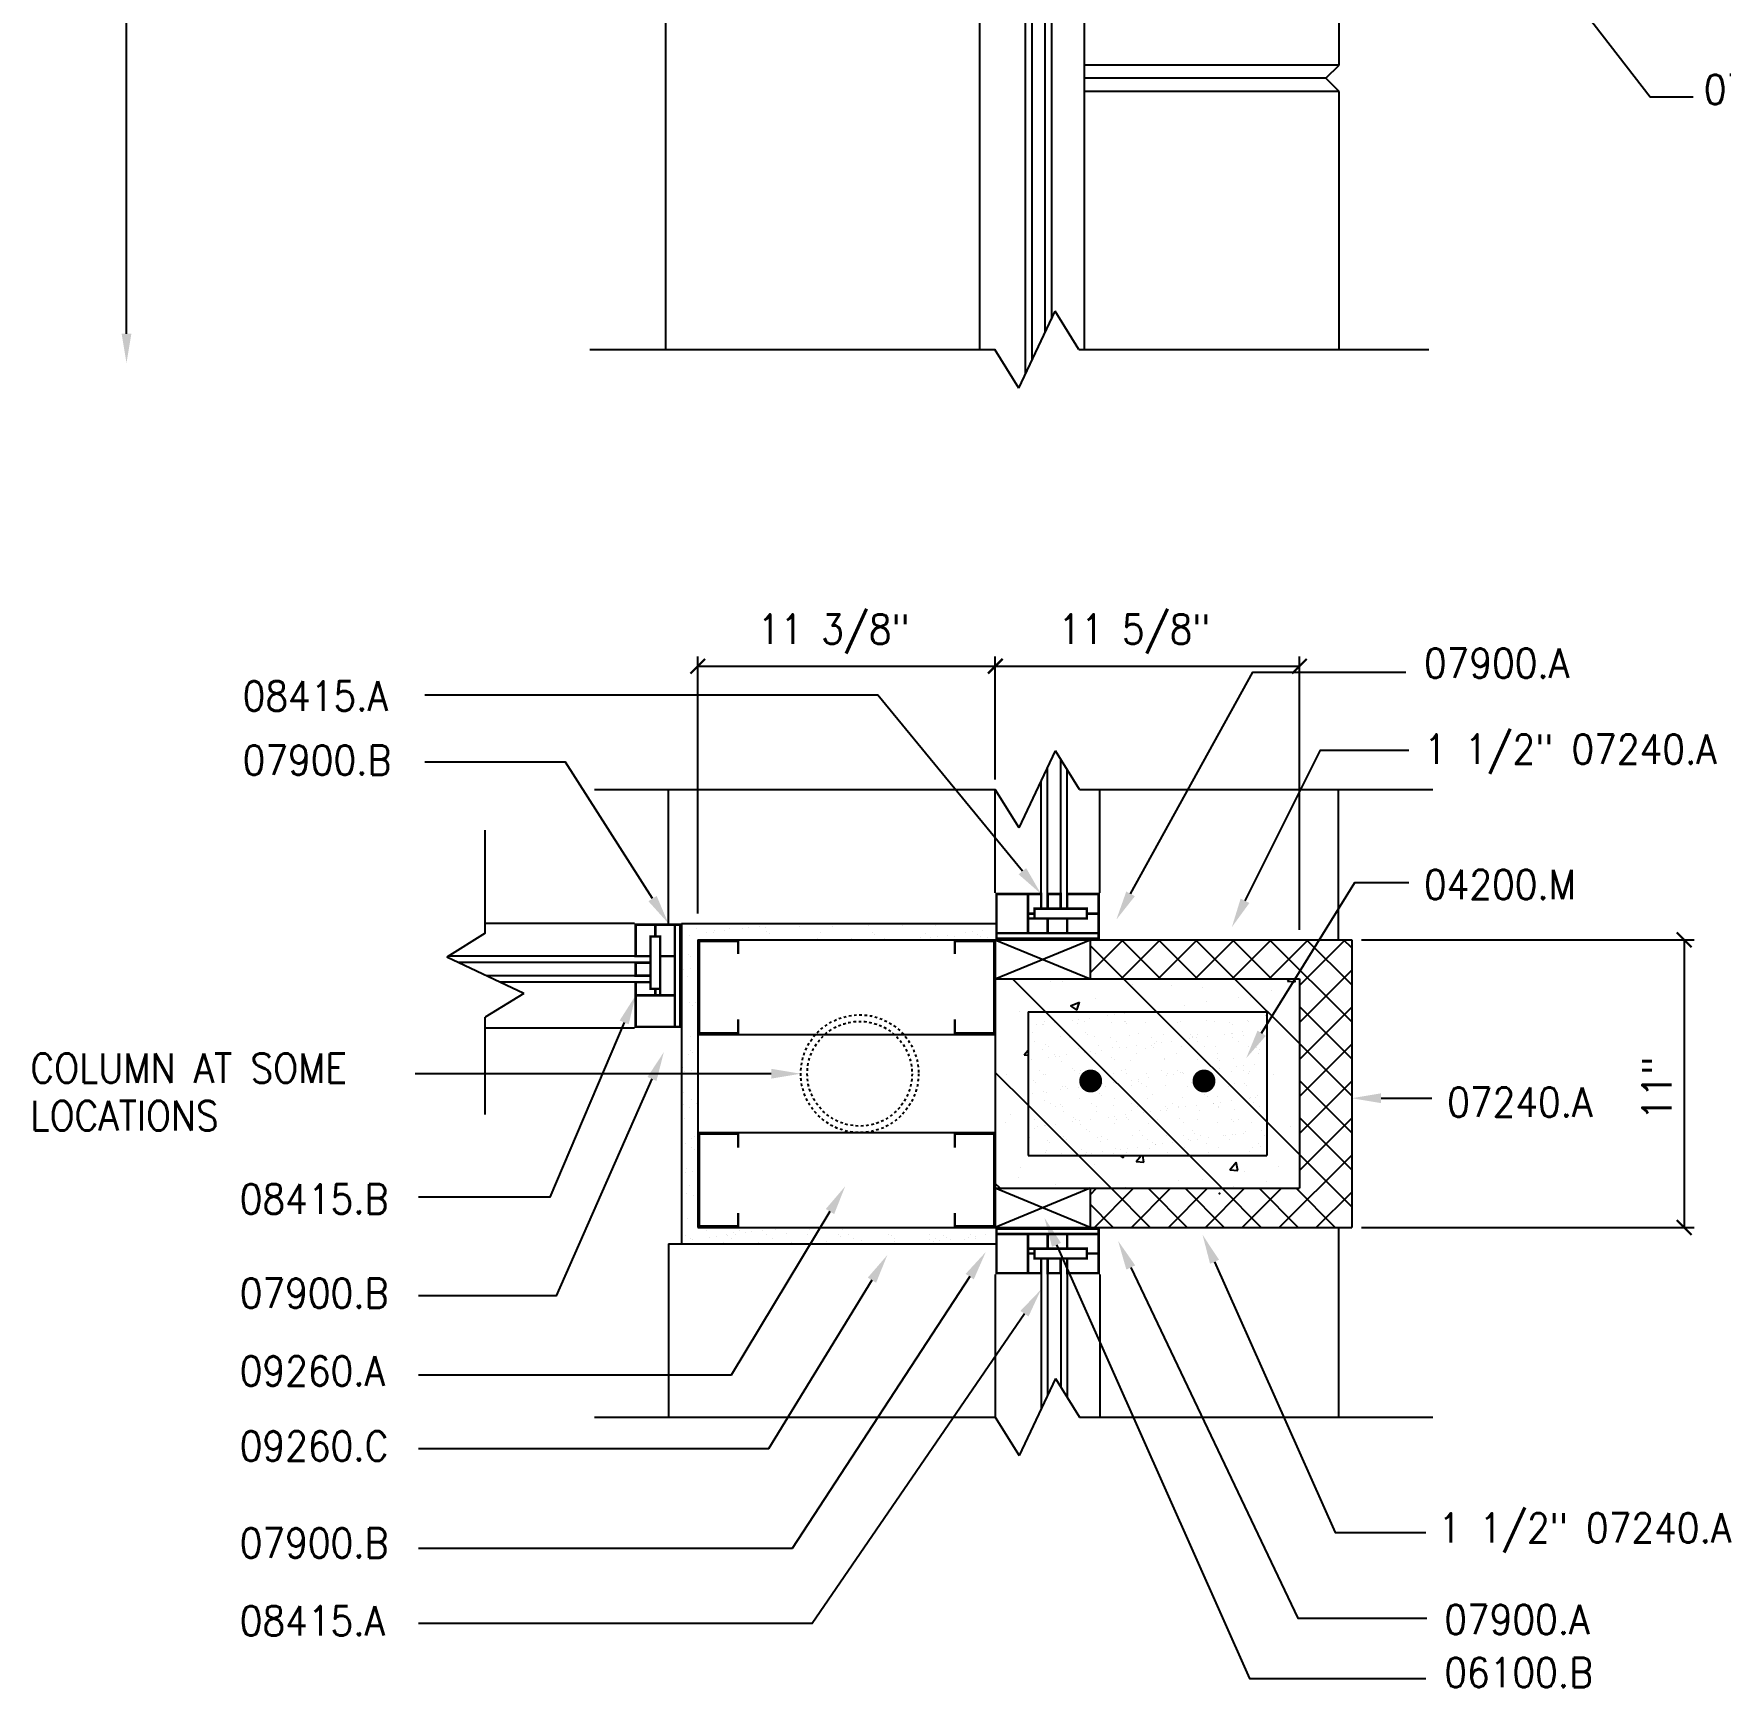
# Model space of a CAD drawing. Extents: x 10 to 698, y 9 to 300.
# Drawn here: x 182.5 to 247, y 100.8 to 164.1 of the extents above; entities that cross this region are included whole.
import ezdxf

# ---------------------------------------------------------------- set-up
doc = ezdxf.new("R2010")
doc.units = 0
doc.header["$LTSCALE"] = 0.5
doc.header["$MEASUREMENT"] = 0
doc.linetypes.add('HIDDEN2', pattern=[0.1875, 0.125, -0.0625])
doc.layers.get('0').update_dxf_attribs({"linetype": 'CONTINUOUS'})
doc.layers.get('DEFPOINTS').update_dxf_attribs({"linetype": 'CONTINUOUS'})
for name, color, linetype in [('A-ANNO-DIMS', 7, 'CONTINUOUS'), ('A-ANNO-NOTE', 7, 'CONTINUOUS'), ('A-ANNO-SYMB', 7, 'CONTINUOUS'), ('A-SECT-MBND', 2, 'CONTINUOUS'), ('A-SECT-MCUT', 2, 'CONTINUOUS'), ('A-SECT-PATT', 8, 'CONTINUOUS')]:
    doc.layers.add(name, color=color, linetype=linetype)
doc.styles.add('NOTE', font='romans.shx', dxfattribs={"width": 0.9})
doc.dimstyles.new('A1-12', dxfattribs={"dimscale": 12, "dimtxt": 0.09375, "dimasz": 0.046875, "dimexe": 0.03125, "dimexo": 0.03125, "dimgap": 0.03125, "dimtad": 1, "dimdec": 8, "dimzin": 3, "dimdsep": 46, "dimlunit": 4, "dimtxsty": 'Standard', "dimblk1": 'ARCHTICK', "dimblk2": 'ARCHTICK', "dimsah": 1, "dimcen": 0.09375, "dimclrd": 256, "dimclre": 256, "dimclrt": 256, "dimadec": 0, "dimazin": 0, "dimtfac": 1, "dimtdec": 8, "dimtmove": 2, "dimatfit": 3, "dimldrblk": 'ARCHTICK', "dimfxl": 0, "dimtolj": 1, "dimtzin": 3, "dimarcsym": 0})

# ---------------------------------------------------------------- blocks, each defined once
blk = doc.blocks.new('_ARCHTICK')
at = {"color": 0, "linetype": 'ByBlock'}
blk.add_lwpolyline([(-0.5, -0.5, 0.15, 0.15, 0), (0.5, 0.5, 0.15, 0.15, 0)], format="xyseb", dxfattribs=at)
blk = doc.blocks.new('*D32')
at = {"linetype": 'ByBlock'}
for p, q in [((233.296, 129.431), (246.01, 129.431)), ((245.635, 129.431), (245.635, 118.431)), ((233.296, 118.431), (246.01, 118.431))]:
    blk.add_line(p, q, dxfattribs=at)
at = {"layer": 'DEFPOINTS', "color": 0, "linetype": 'ByBlock'}
for p in [(232.921, 129.431), (232.921, 118.431), (245.635, 118.431)]:
    blk.add_point(p, dxfattribs=at)
at = {"linetype": 'ByBlock', "xscale": 0.5625, "yscale": 0.5625, "zscale": 0.5625}
for p, rotation in [((245.635, 129.431), 90), ((245.635, 118.431), 270)]:
    blk.add_blockref('_ARCHTICK', p, dxfattribs=dict(at, rotation=rotation))
at = {"linetype": 'ByBlock', "style": 'NOTE', "width": 0.9}
blk.add_text('11"', height=1.125, rotation=90, dxfattribs=at).set_placement((245.153, 122.533))
blk = doc.blocks.new('*D33')
at = {"linetype": 'ByBlock'}
for p, q in [((207.921, 130.431), (207.921, 140.265)), ((219.296, 135.556), (219.296, 140.265)), ((207.921, 139.89), (219.296, 139.89))]:
    blk.add_line(p, q, dxfattribs=at)
at = {"layer": 'DEFPOINTS', "color": 0, "linetype": 'ByBlock'}
for p in [(219.296, 139.89), (219.296, 135.181), (207.921, 130.056)]:
    blk.add_point(p, dxfattribs=at)
at = {"linetype": 'ByBlock', "xscale": 0.5625, "yscale": 0.5625, "zscale": 0.5625, "rotation": 180}
blk.add_blockref('_ARCHTICK', (207.921, 139.89), dxfattribs=at)
at = {"linetype": 'ByBlock', "xscale": 0.5625, "yscale": 0.5625, "zscale": 0.5625}
blk.add_blockref('_ARCHTICK', (219.296, 139.89), dxfattribs=at)
at = {"linetype": 'ByBlock', "style": 'NOTE', "width": 0.9}
blk.add_text('11 3/8"', height=1.125, dxfattribs=at).set_placement((210.209, 140.747))
blk = doc.blocks.new('*D34')
at = {"linetype": 'ByBlock'}
for p, q in [((230.921, 129.806), (230.921, 140.265)), ((219.296, 139.89), (230.921, 139.89))]:
    blk.add_line(p, q, dxfattribs=at)
at = {"layer": 'DEFPOINTS', "color": 0, "linetype": 'ByBlock'}
for p in [(230.921, 139.89), (219.296, 135.181), (230.921, 129.431)]:
    blk.add_point(p, dxfattribs=at)
at = {"linetype": 'ByBlock', "xscale": 0.5625, "yscale": 0.5625, "zscale": 0.5625, "rotation": 180}
blk.add_blockref('_ARCHTICK', (219.296, 139.89), dxfattribs=at)
at = {"linetype": 'ByBlock', "xscale": 0.5625, "yscale": 0.5625, "zscale": 0.5625}
blk.add_blockref('_ARCHTICK', (230.921, 139.89), dxfattribs=at)
at = {"linetype": 'ByBlock', "style": 'NOTE', "width": 0.9}
blk.add_text('11 5/8"', height=1.125, dxfattribs=at).set_placement((221.709, 140.747))
blk = doc.blocks.new('*X289')
at = {"color": 0}
for p, q in [((222.921, 128.169), (224.184, 129.431)), ((224.208, 127.931), (222.921, 129.218)), ((224.098, 127.931), (225.598, 129.431)), ((225.622, 127.931), (224.122, 129.431)), ((225.512, 127.931), (227.012, 129.431)), ((227.036, 127.931), (225.536, 129.431)), ((226.926, 127.931), (228.426, 129.431)), ((228.45, 127.931), (226.95, 129.431)), ((228.341, 127.931), (229.841, 129.431)), ((229.865, 127.931), (228.365, 129.431)), ((229.755, 127.931), (231.255, 129.431)), ((232.921, 126.289), (229.779, 129.431)), ((230.921, 127.683), (232.669, 129.431)), ((232.921, 127.703), (231.193, 129.431)), ((232.921, 129.118), (232.607, 129.431)), ((230.921, 126.269), (232.921, 128.269)), ((232.921, 124.875), (230.921, 126.875)), ((230.921, 124.855), (232.921, 126.855)), ((232.921, 123.461), (230.921, 125.461)), ((230.921, 123.441), (232.921, 125.441)), ((232.921, 122.047), (230.921, 124.047)), ((230.921, 122.027), (232.921, 124.027)), ((232.921, 120.632), (230.921, 122.632)), ((230.921, 120.612), (232.921, 122.612)), ((230.154, 118.431), (232.921, 121.198)), ((232.921, 119.218), (230.921, 121.218)), ((222.921, 119.683), (223.169, 119.931)), ((223.808, 118.431), (222.921, 119.319)), ((223.083, 118.431), (224.583, 119.931)), ((225.222, 118.431), (223.722, 119.931)), ((224.497, 118.431), (225.997, 119.931)), ((226.637, 118.431), (225.137, 119.931)), ((225.912, 118.431), (227.412, 119.931)), ((228.051, 118.431), (226.551, 119.931)), ((227.326, 118.431), (228.826, 119.931)), ((229.465, 118.431), (227.965, 119.931)), ((228.74, 118.431), (230.24, 119.931)), ((230.879, 118.431), (229.379, 119.931)), ((232.294, 118.431), (230.794, 119.931)), ((231.568, 118.431), (232.921, 119.784))]:
    blk.add_line(p, q, dxfattribs=at)
blk = doc.blocks.new('*X288')
at = {"color": 0}
for p, q in [((222.896, 126.438), (222.896, 126.438)), ((223.575, 126.527), (223.575, 126.527)), ((223.835, 126.562), (223.835, 126.562)), ((224.242, 126.615), (224.242, 126.615)), ((225.825, 126.676), (225.825, 126.676)), ((220.726, 125.9), (220.726, 125.9)), ((220.883, 126.173), (220.883, 126.173)), ((221.085, 126.191), (221.085, 126.191)), ((221.144, 126.207), (221.144, 126.207)), ((221.158, 126.315), (221.158, 126.315)), ((221.55, 126.261), (221.55, 126.261)), ((221.791, 125.745), (221.791, 125.745)), ((222.229, 126.35), (222.229, 126.35)), ((222.229, 126.339), (222.229, 126.339)), ((222.436, 126.24), (222.436, 126.24)), ((222.489, 126.384), (222.489, 126.384)), ((222.715, 126.317), (222.715, 126.317)), ((222.727, 125.883), (222.727, 125.883)), ((222.819, 125.798), (222.819, 125.798)), ((223.744, 126.256), (223.744, 126.256)), ((224.23, 126.322), (224.23, 126.322)), ((224.272, 126.32), (224.272, 126.32)), ((224.322, 126.237), (224.322, 126.237)), ((224.421, 125.788), (224.421, 125.788)), ((224.757, 125.839), (224.757, 125.839)), ((225.024, 126.25), (225.024, 126.25)), ((225.729, 125.804), (225.729, 125.804)), ((225.829, 126.323), (225.829, 126.323)), ((226.26, 126.278), (226.26, 126.278)), ((226.374, 126.299), (226.374, 126.299)), ((226.758, 125.822), (226.758, 125.822)), ((227.008, 125.798), (227.008, 125.798)), ((227.386, 126.326), (227.386, 126.326)), ((227.683, 126.316), (227.683, 126.316)), ((228.074, 125.825), (228.074, 125.825)), ((228.261, 126.26), (228.261, 126.26)), ((228.334, 125.859), (228.334, 125.859)), ((228.353, 126.176), (228.353, 126.176)), ((228.359, 125.847), (228.359, 125.847)), ((228.74, 125.913), (228.74, 125.913)), ((228.788, 125.777), (228.788, 125.777)), ((228.943, 126.329), (228.943, 126.329)), ((228.962, 126.31), (228.962, 126.31)), ((229.42, 126.002), (229.42, 126.002)), ((229.668, 125.864), (229.668, 125.864)), ((220.591, 125.68), (220.591, 125.68)), ((220.802, 125.546), (220.802, 125.546)), ((221.117, 125.228), (221.117, 125.228)), ((221.223, 125.444), (221.223, 125.444)), ((221.316, 125.36), (221.316, 125.36)), ((222.149, 125.683), (222.149, 125.683)), ((222.359, 125.549), (222.359, 125.549)), ((222.467, 125.276), (222.467, 125.276)), ((222.69, 125.116), (222.69, 125.116)), ((222.95, 125.151), (222.95, 125.151)), ((223.07, 125.739), (223.07, 125.739)), ((223.254, 125.4), (223.254, 125.4)), ((223.357, 125.204), (223.357, 125.204)), ((223.706, 125.686), (223.706, 125.686)), ((223.776, 125.293), (223.776, 125.293)), ((223.916, 125.552), (223.916, 125.552)), ((224.036, 125.293), (224.036, 125.293)), ((224.296, 125.328), (224.296, 125.328)), ((224.703, 125.381), (224.703, 125.381)), ((225.055, 125.287), (225.055, 125.287)), ((225.254, 125.383), (225.254, 125.383)), ((225.263, 125.689), (225.263, 125.689)), ((225.347, 125.298), (225.347, 125.298)), ((225.382, 125.471), (225.382, 125.471)), ((225.474, 125.555), (225.474, 125.555)), ((225.642, 125.505), (225.642, 125.505)), ((226.049, 125.558), (226.049, 125.558)), ((226.405, 125.336), (226.405, 125.336)), ((226.728, 125.648), (226.728, 125.648)), ((226.82, 125.692), (226.82, 125.692)), ((226.85, 125.737), (226.85, 125.737)), ((226.988, 125.682), (226.988, 125.682)), ((227.031, 125.557), (227.031, 125.557)), ((227.285, 125.338), (227.285, 125.338)), ((227.395, 125.736), (227.395, 125.736)), ((227.714, 125.352), (227.714, 125.352)), ((228.377, 125.695), (228.377, 125.695)), ((228.588, 125.56), (228.588, 125.56)), ((228.993, 125.346), (228.993, 125.346)), ((229.285, 125.321), (229.285, 125.321)), ((229.378, 125.237), (229.378, 125.237)), ((220.665, 124.85), (220.665, 124.85)), ((221.344, 124.939), (221.344, 124.939)), ((221.561, 125.063), (221.561, 125.063)), ((221.605, 124.973), (221.605, 124.973)), ((221.751, 124.961), (221.751, 124.961)), ((221.823, 124.782), (221.823, 124.782)), ((222.011, 125.027), (222.011, 125.027)), ((222.248, 124.505), (222.248, 124.505)), ((223.102, 124.776), (223.102, 124.776)), ((223.118, 125.065), (223.118, 125.065)), ((223.751, 124.944), (223.751, 124.944)), ((223.844, 124.859), (223.844, 124.859)), ((224.279, 124.461), (224.279, 124.461)), ((224.452, 124.824), (224.452, 124.824)), ((224.676, 125.068), (224.676, 125.068)), ((225.761, 124.841), (225.761, 124.841)), ((225.782, 124.9), (225.782, 124.9)), ((226.233, 125.071), (226.233, 125.071)), ((227.04, 124.835), (227.04, 124.835)), ((227.782, 124.882), (227.782, 124.882)), ((227.79, 125.074), (227.79, 125.074)), ((227.856, 124.502), (227.856, 124.502)), ((227.874, 124.798), (227.874, 124.798)), ((228.39, 124.883), (228.39, 124.883)), ((228.535, 124.591), (228.535, 124.591)), ((228.795, 124.625), (228.795, 124.625)), ((229.201, 124.679), (229.201, 124.679)), ((229.347, 125.077), (229.347, 125.077)), ((220.745, 124.066), (220.745, 124.066)), ((220.837, 123.982), (220.837, 123.982)), ((220.995, 124.428), (220.995, 124.428)), ((221.148, 124.264), (221.148, 124.264)), ((221.206, 124.294), (221.206, 124.294)), ((221.854, 123.818), (221.854, 123.818)), ((221.965, 123.811), (221.965, 123.811)), ((222.34, 124.421), (222.34, 124.421)), ((222.499, 124.313), (222.499, 124.313)), ((222.552, 124.431), (222.552, 124.431)), ((222.763, 124.297), (222.763, 124.297)), ((222.775, 124.022), (222.775, 124.022)), ((223.133, 123.812), (223.133, 123.812)), ((223.151, 123.882), (223.151, 123.882)), ((223.411, 123.917), (223.411, 123.917)), ((223.522, 123.813), (223.522, 123.813)), ((223.807, 124.33), (223.807, 124.33)), ((223.818, 123.97), (223.818, 123.97)), ((224.109, 124.434), (224.109, 124.434)), ((224.32, 124.3), (224.32, 124.3)), ((224.484, 123.861), (224.484, 123.861)), ((224.497, 124.06), (224.497, 124.06)), ((224.757, 124.094), (224.757, 124.094)), ((224.776, 124.005), (224.776, 124.005)), ((224.868, 123.92), (224.868, 123.92)), ((225.079, 123.816), (225.079, 123.816)), ((225.087, 124.324), (225.087, 124.324)), ((225.164, 124.147), (225.164, 124.147)), ((225.667, 124.437), (225.667, 124.437)), ((225.792, 123.878), (225.792, 123.878)), ((225.843, 124.237), (225.843, 124.237)), ((225.877, 124.303), (225.877, 124.303)), ((226.103, 124.271), (226.103, 124.271)), ((226.279, 124.444), (226.279, 124.444)), ((226.371, 124.359), (226.371, 124.359)), ((226.437, 124.372), (226.437, 124.372)), ((226.51, 124.325), (226.51, 124.325)), ((226.636, 123.819), (226.636, 123.819)), ((226.806, 123.961), (226.806, 123.961)), ((227.071, 123.871), (227.071, 123.871)), ((227.189, 124.414), (227.189, 124.414)), ((227.224, 124.44), (227.224, 124.44)), ((227.434, 124.305), (227.434, 124.305)), ((227.449, 124.448), (227.449, 124.448)), ((227.746, 124.389), (227.746, 124.389)), ((228.193, 123.822), (228.193, 123.822)), ((228.309, 124.399), (228.309, 124.399)), ((228.422, 123.92), (228.422, 123.92)), ((228.781, 124.443), (228.781, 124.443)), ((228.807, 123.943), (228.807, 123.943)), ((228.899, 123.859), (228.899, 123.859)), ((228.992, 124.308), (228.992, 124.308)), ((229.025, 124.383), (229.025, 124.383)), ((220.72, 123.562), (220.72, 123.562)), ((221.126, 123.616), (221.126, 123.616)), ((221.18, 123.301), (221.18, 123.301)), ((221.272, 123.583), (221.272, 123.583)), ((221.399, 123.176), (221.399, 123.176)), ((221.805, 123.705), (221.805, 123.705)), ((222.066, 123.739), (222.066, 123.739)), ((222.472, 123.793), (222.472, 123.793)), ((222.53, 123.35), (222.53, 123.35)), ((222.956, 123.179), (222.956, 123.179)), ((223.273, 123.566), (223.273, 123.566)), ((223.365, 123.481), (223.365, 123.481)), ((223.839, 123.366), (223.839, 123.366)), ((224.513, 123.182), (224.513, 123.182)), ((225.118, 123.36), (225.118, 123.36)), ((225.303, 123.522), (225.303, 123.522)), ((226.07, 123.185), (226.07, 123.185)), ((226.468, 123.409), (226.468, 123.409)), ((227.304, 123.505), (227.304, 123.505)), ((227.396, 123.42), (227.396, 123.42)), ((227.627, 123.188), (227.627, 123.188)), ((227.65, 123.18), (227.65, 123.18)), ((227.777, 123.425), (227.777, 123.425)), ((227.91, 123.214), (227.91, 123.214)), ((228.317, 123.268), (228.317, 123.268)), ((228.996, 123.357), (228.996, 123.357)), ((229.056, 123.419), (229.056, 123.419)), ((229.184, 123.191), (229.184, 123.191)), ((229.256, 123.392), (229.256, 123.392)), ((229.334, 123.46), (229.334, 123.46)), ((229.662, 123.445), (229.662, 123.445)), ((220.577, 122.838), (220.577, 122.838)), ((220.812, 122.556), (220.812, 122.556)), ((221.61, 123.042), (221.61, 123.042)), ((221.77, 123.127), (221.77, 123.127)), ((221.862, 123.043), (221.862, 123.043)), ((221.886, 122.855), (221.886, 122.855)), ((222.297, 122.644), (222.297, 122.644)), ((222.369, 122.558), (222.369, 122.558)), ((222.933, 122.559), (222.933, 122.559)), ((223.165, 122.849), (223.165, 122.849)), ((223.167, 123.045), (223.167, 123.045)), ((223.612, 122.649), (223.612, 122.649)), ((223.8, 123.083), (223.8, 123.083)), ((223.872, 122.683), (223.872, 122.683)), ((223.926, 122.561), (223.926, 122.561)), ((224.279, 122.736), (224.279, 122.736)), ((224.298, 122.627), (224.298, 122.627)), ((224.39, 122.542), (224.39, 122.542)), ((224.515, 122.897), (224.515, 122.897)), ((224.724, 123.048), (224.724, 123.048)), ((224.958, 122.826), (224.958, 122.826)), ((225.218, 122.86), (225.218, 122.86)), ((225.483, 122.564), (225.483, 122.564)), ((225.625, 122.913), (225.625, 122.913)), ((225.801, 123.066), (225.801, 123.066)), ((225.824, 122.914), (225.824, 122.914)), ((225.893, 122.981), (225.893, 122.981)), ((226.281, 123.051), (226.281, 123.051)), ((226.304, 123.003), (226.304, 123.003)), ((226.328, 122.583), (226.328, 122.583)), ((226.564, 123.037), (226.564, 123.037)), ((226.971, 123.091), (226.971, 123.091)), ((227.04, 122.567), (227.04, 122.567)), ((227.103, 122.908), (227.103, 122.908)), ((227.831, 123.022), (227.831, 123.022)), ((227.838, 123.053), (227.838, 123.053)), ((228.329, 122.565), (228.329, 122.565)), ((228.453, 122.957), (228.453, 122.957)), ((228.597, 122.57), (228.597, 122.57)), ((229.395, 123.056), (229.395, 123.056)), ((220.608, 121.875), (220.608, 121.875)), ((220.794, 122.205), (220.794, 122.205)), ((220.92, 122.294), (220.92, 122.294)), ((221.181, 122.328), (221.181, 122.328)), ((221.211, 122.337), (221.211, 122.337)), ((221.587, 122.382), (221.587, 122.382)), ((221.803, 121.924), (221.803, 121.924)), ((221.917, 121.892), (221.917, 121.892)), ((222.266, 122.471), (222.266, 122.471)), ((222.527, 122.506), (222.527, 122.506)), ((222.562, 122.386), (222.562, 122.386)), ((222.795, 122.188), (222.795, 122.188)), ((222.887, 122.104), (222.887, 122.104)), ((223.196, 121.885), (223.196, 121.885)), ((223.36, 121.927), (223.36, 121.927)), ((223.87, 122.403), (223.87, 122.403)), ((224.547, 121.934), (224.547, 121.934)), ((224.825, 122.144), (224.825, 122.144)), ((224.917, 121.93), (224.917, 121.93)), ((225.149, 122.397), (225.149, 122.397)), ((225.855, 121.951), (225.855, 121.951)), ((226.474, 121.933), (226.474, 121.933)), ((226.5, 122.445), (226.5, 122.445)), ((226.826, 122.127), (226.826, 122.127)), ((226.918, 122.042), (226.918, 122.042)), ((227.134, 121.945), (227.134, 121.945)), ((227.809, 122.462), (227.809, 122.462)), ((228.031, 121.936), (228.031, 121.936)), ((228.111, 121.946), (228.111, 121.946)), ((228.371, 121.98), (228.371, 121.98)), ((228.421, 122.481), (228.421, 122.481)), ((228.485, 121.993), (228.485, 121.993)), ((228.778, 122.034), (228.778, 122.034)), ((228.856, 122.082), (228.856, 122.082)), ((229.088, 122.456), (229.088, 122.456)), ((229.457, 122.123), (229.457, 122.123)), ((229.588, 121.938), (229.588, 121.938)), ((221.216, 121.304), (221.216, 121.304)), ((221.243, 121.374), (221.243, 121.374)), ((221.292, 121.749), (221.292, 121.749)), ((221.384, 121.665), (221.384, 121.665)), ((221.819, 121.266), (221.819, 121.266)), ((222.014, 121.79), (222.014, 121.79)), ((222.593, 121.423), (222.593, 121.423)), ((222.727, 121.237), (222.727, 121.237)), ((222.773, 121.306), (222.773, 121.306)), ((222.988, 121.272), (222.988, 121.272)), ((223.322, 121.705), (223.322, 121.705)), ((223.394, 121.325), (223.394, 121.325)), ((223.571, 121.793), (223.571, 121.793)), ((223.82, 121.249), (223.82, 121.249)), ((223.902, 121.439), (223.902, 121.439)), ((224.073, 121.415), (224.073, 121.415)), ((224.33, 121.309), (224.33, 121.309)), ((224.333, 121.449), (224.333, 121.449)), ((224.74, 121.502), (224.74, 121.502)), ((225.128, 121.796), (225.128, 121.796)), ((225.181, 121.433), (225.181, 121.433)), ((225.323, 121.688), (225.323, 121.688)), ((225.415, 121.603), (225.415, 121.603)), ((225.419, 121.592), (225.419, 121.592)), ((225.679, 121.626), (225.679, 121.626)), ((225.887, 121.312), (225.887, 121.312)), ((226.086, 121.68), (226.086, 121.68)), ((226.531, 121.482), (226.531, 121.482)), ((226.685, 121.798), (226.685, 121.798)), ((226.765, 121.769), (226.765, 121.769)), ((227.025, 121.803), (227.025, 121.803)), ((227.353, 121.644), (227.353, 121.644)), ((227.432, 121.857), (227.432, 121.857)), ((227.444, 121.315), (227.444, 121.315)), ((227.84, 121.499), (227.84, 121.499)), ((228.242, 121.801), (228.242, 121.801)), ((229.001, 121.318), (229.001, 121.318)), ((229.119, 121.493), (229.119, 121.493)), ((229.354, 121.626), (229.354, 121.626)), ((229.446, 121.542), (229.446, 121.542)), ((225.85, 121.205), (225.85, 121.205)), ((227.851, 121.188), (227.851, 121.188))]:
    blk.add_line(p, q, dxfattribs=at)
blk = doc.blocks.new('*X287')
at = {"color": 0}
for p, q in [((207.49, 130.048), (207.49, 130.048)), ((207.865, 129.873), (207.865, 129.873)), ((208.272, 129.691), (208.272, 129.691)), ((208.532, 129.725), (208.532, 129.725)), ((208.565, 129.779), (208.565, 129.779)), ((208.939, 129.779), (208.939, 129.779)), ((209.047, 130.051), (209.047, 130.051)), ((209.144, 129.867), (209.144, 129.867)), ((209.618, 129.868), (209.618, 129.868)), ((209.878, 129.902), (209.878, 129.902)), ((210.285, 129.956), (210.285, 129.956)), ((210.495, 129.916), (210.495, 129.916)), ((210.565, 129.762), (210.565, 129.762)), ((210.604, 130.054), (210.604, 130.054)), ((210.658, 129.678), (210.658, 129.678)), ((210.964, 130.045), (210.964, 130.045)), ((211.804, 129.932), (211.804, 129.932)), ((212.596, 129.718), (212.596, 129.718)), ((213.083, 129.926), (213.083, 129.926)), ((214.433, 129.975), (214.433, 129.975)), ((214.596, 129.701), (214.596, 129.701)), ((214.689, 129.616), (214.689, 129.616)), ((215.742, 129.992), (215.742, 129.992)), ((216.192, 130.055), (216.192, 130.055)), ((216.627, 129.656), (216.627, 129.656)), ((217.021, 129.986), (217.021, 129.986)), ((218.154, 129.697), (218.154, 129.697)), ((218.371, 130.034), (218.371, 130.034)), ((218.415, 129.732), (218.415, 129.732)), ((218.627, 129.639), (218.627, 129.639)), ((218.821, 129.785), (218.821, 129.785)), ((207.593, 129.602), (207.593, 129.602)), ((212.48, 129.464), (212.48, 129.464)), ((213.789, 129.48), (213.789, 129.48)), ((215.068, 129.474), (215.068, 129.474)), ((216.418, 129.523), (216.418, 129.523)), ((216.809, 129.52), (216.809, 129.52)), ((217.069, 129.555), (217.069, 129.555)), ((217.475, 129.608), (217.475, 129.608)), ((217.727, 129.54), (217.727, 129.54)), ((217.823, 129.434), (217.823, 129.434)), ((218.719, 129.555), (218.719, 129.555)), ((219.006, 129.533), (219.006, 129.533)), ((207.559, 128.884), (207.559, 128.884)), ((207.651, 128.8), (207.651, 128.8)), ((207.893, 128.796), (207.893, 128.796)), ((207.897, 128.91), (207.897, 128.91)), ((207.327, 128.162), (207.327, 128.162)), ((207.387, 128.28), (207.387, 128.28)), ((207.538, 128.028), (207.538, 128.028)), ((207.648, 128.314), (207.648, 128.314)), ((207.848, 127.046), (207.848, 127.046)), ((207.608, 127.023), (207.608, 127.023)), ((207.731, 126.91), (207.731, 126.91)), ((207.317, 125.502), (207.317, 125.502)), ((207.628, 125.189), (207.628, 125.189)), ((207.63, 125.723), (207.63, 125.723)), ((207.72, 125.105), (207.72, 125.105)), ((207.348, 124.539), (207.348, 124.539)), ((207.548, 125.037), (207.548, 125.037)), ((207.424, 124.401), (207.424, 124.401)), ((207.685, 124.435), (207.685, 124.435)), ((207.38, 123.575), (207.38, 123.575)), ((207.677, 123.328), (207.677, 123.328)), ((207.885, 123.167), (207.885, 123.167)), ((207.385, 123.151), (207.385, 123.151)), ((207.411, 122.612), (207.411, 122.612)), ((207.596, 123.017), (207.596, 123.017)), ((207.789, 121.899), (207.789, 121.899)), ((207.443, 121.649), (207.443, 121.649)), ((207.667, 121.844), (207.667, 121.844)), ((207.696, 121.495), (207.696, 121.495)), ((207.788, 121.41), (207.788, 121.41)), ((207.474, 120.685), (207.474, 120.685)), ((207.31, 120.032), (207.31, 120.032)), ((207.462, 120.522), (207.462, 120.522)), ((207.606, 120.026), (207.606, 120.026)), ((207.722, 120.557), (207.722, 120.557)), ((207.506, 119.722), (207.506, 119.722)), ((207.745, 119.634), (207.745, 119.634)), ((207.537, 118.758), (207.537, 118.758)), ((207.444, 118.14), (207.444, 118.14)), ((207.655, 118.006), (207.655, 118.006)), ((208.243, 118.312), (208.243, 118.312)), ((208.384, 118.054), (208.384, 118.054)), ((208.644, 118.089), (208.644, 118.089)), ((209.001, 118.143), (209.001, 118.143)), ((209.05, 118.142), (209.05, 118.142)), ((209.212, 118.008), (209.212, 118.008)), ((209.267, 118.238), (209.267, 118.238)), ((209.359, 118.154), (209.359, 118.154)), ((209.522, 118.306), (209.522, 118.306)), ((209.729, 118.232), (209.729, 118.232)), ((209.99, 118.266), (209.99, 118.266)), ((210.396, 118.319), (210.396, 118.319)), ((210.558, 118.146), (210.558, 118.146)), ((210.769, 118.011), (210.769, 118.011)), ((210.873, 118.355), (210.873, 118.355)), ((211.075, 118.409), (211.075, 118.409)), ((211.298, 118.194), (211.298, 118.194)), ((212.115, 118.148), (212.115, 118.148)), ((212.182, 118.372), (212.182, 118.372)), ((212.326, 118.014), (212.326, 118.014)), ((213.298, 118.177), (213.298, 118.177)), ((213.39, 118.093), (213.39, 118.093)), ((213.461, 118.365), (213.461, 118.365)), ((213.672, 118.151), (213.672, 118.151)), ((213.883, 118.017), (213.883, 118.017)), ((214.811, 118.414), (214.811, 118.414)), ((215.229, 118.154), (215.229, 118.154)), ((215.328, 118.133), (215.328, 118.133)), ((215.44, 118.02), (215.44, 118.02)), ((216.12, 118.431), (216.12, 118.431)), ((216.786, 118.157), (216.786, 118.157)), ((216.997, 118.023), (216.997, 118.023)), ((217.329, 118.116), (217.329, 118.116)), ((217.399, 118.425), (217.399, 118.425)), ((217.421, 118.031), (217.421, 118.031)), ((218.266, 118.061), (218.266, 118.061)), ((218.343, 118.16), (218.343, 118.16)), ((218.526, 118.095), (218.526, 118.095)), ((218.554, 118.025), (218.554, 118.025)), ((218.932, 118.149), (218.932, 118.149)), ((207.298, 117.912), (207.298, 117.912)), ((207.704, 117.965), (207.704, 117.965)), ((208.919, 117.844), (208.919, 117.844)), ((210.228, 117.86), (210.228, 117.86)), ((211.507, 117.854), (211.507, 117.854)), ((212.858, 117.903), (212.858, 117.903)), ((214.166, 117.919), (214.166, 117.919)), ((215.446, 117.913), (215.446, 117.913)), ((216.796, 117.962), (216.796, 117.962)), ((216.92, 117.884), (216.92, 117.884)), ((217.18, 117.918), (217.18, 117.918)), ((217.587, 117.972), (217.587, 117.972)), ((218.105, 117.979), (218.105, 117.979))]:
    blk.add_line(p, q, dxfattribs=at)
blk = doc.blocks.new('*X286')
at = {"color": 0}
for p, q in [((221.423, 127.841), (221.423, 127.841)), ((221.861, 127.847), (221.861, 127.847)), ((224.53, 127.734), (224.53, 127.734)), ((226.034, 127.681), (226.034, 127.681)), ((230.463, 127.848), (230.534, 127.931)), ((230.463, 127.848), (230.762, 127.822)), ((230.762, 127.821), (230.742, 127.931)), ((222.17, 126.905), (222.52, 127.039)), ((222.419, 126.737), (222.52, 127.039)), ((223.118, 127.181), (223.118, 127.181)), ((227.199, 127.621), (227.199, 127.621)), ((227.355, 127.072), (227.355, 127.072)), ((228.607, 127.237), (228.607, 127.237)), ((229.052, 127.223), (229.052, 127.223)), ((229.868, 127.509), (229.868, 127.509)), ((230.148, 127.084), (230.148, 127.084)), ((230.5, 127.486), (230.5, 127.486)), ((220.202, 126.68), (220.202, 126.68)), ((222.17, 126.905), (222.419, 126.737)), ((226.526, 126.903), (226.526, 126.903)), ((229.671, 126.535), (229.706, 126.639)), ((229.671, 126.626), (229.706, 126.639)), ((220.398, 125.028), (220.546, 125.204)), ((220.398, 125.028), (220.546, 125.015)), ((219.736, 124.27), (219.736, 124.27)), ((229.949, 124.282), (229.949, 124.282)), ((220.394, 123.332), (220.394, 123.332)), ((219.893, 122.75), (219.893, 122.75)), ((219.673, 122.463), (219.673, 122.463)), ((229.712, 121.986), (229.712, 121.986)), ((230.569, 122.299), (230.569, 122.299)), ((220.251, 120.74), (220.251, 120.74)), ((223.103, 120.849), (223.103, 120.849)), ((223.409, 121.156), (223.409, 121.156)), ((224.063, 121.181), (224.187, 121.098)), ((224.187, 121.098), (224.215, 121.181)), ((224.678, 120.953), (224.87, 121.181)), ((224.678, 120.953), (224.977, 120.927)), ((224.977, 120.927), (224.93, 121.181)), ((228.265, 120.639), (228.506, 120.927)), ((228.265, 120.639), (228.563, 120.613)), ((228.564, 120.613), (228.506, 120.927)), ((230.133, 120.753), (230.133, 120.753)), ((220.187, 120.349), (220.187, 120.349)), ((221.588, 120.083), (221.588, 120.083)), ((224.257, 119.97), (224.257, 119.97)), ((226.283, 120.245), (226.283, 120.245)), ((227.217, 120.252), (227.217, 120.252)), ((228.397, 120.013), (228.397, 120.013)), ((228.809, 120.565), (228.809, 120.565)), ((229.648, 120.178), (229.648, 120.178))]:
    blk.add_line(p, q, dxfattribs=at)
blk = doc.blocks.new('*X285')
at = {"color": 0}
for p, q in [((221.215, 126.681), (219.965, 127.931)), ((225.458, 126.681), (224.208, 127.931)), ((230.921, 125.461), (228.45, 127.931)), ((226.715, 121.181), (221.215, 126.681)), ((229.671, 122.468), (225.458, 126.681)), ((220.546, 123.108), (219.296, 124.358)), ((222.472, 121.181), (220.546, 123.108)), ((230.921, 121.218), (229.671, 122.468)), ((223.722, 119.931), (222.472, 121.181)), ((227.965, 119.931), (226.715, 121.181)), ((219.48, 119.931), (219.296, 120.115))]:
    blk.add_line(p, q, dxfattribs=at)

msp = doc.modelspace()

# ---------------------------------------------------------------- linework, layer by layer
at = {"layer": 'A-ANNO-DIMS'}
msp.add_line((186.07729004, 152.6057953), (186.07729004, 180.57180347), dxfattribs=at)
at = {"layer": 'A-ANNO-DIMS', "linetype": 'Continuous', "extrusion": (0, 0, -1)}
msp.add_solid([(-186.26479004, 152.6057953), (-186.07729004, 151.4807953), (-185.88979004, 152.6057953)], dxfattribs=at)
at = {"layer": 'A-ANNO-NOTE'}
for p, q in [((210.73051032, 124.30941296), (197.11551026, 124.30941296)), ((234.04601032, 123.37286144), (235.99231827, 123.37286144))]:
    msp.add_line(p, q, dxfattribs=at)
at = {"layer": 'A-ANNO-NOTE', "flags": 128}
for points in [[(231.75158564, 177.92366154), (244.33449849, 161.65630606), (245.98402801, 161.65630606)], [(224.46702101, 131.18643714), (229.14259227, 139.66265939), (234.99240275, 139.66265939)], [(220.33266269, 132.05133258), (214.81045552, 138.78560376), (197.4824563, 138.78560376)], [(206.19041039, 131.00450247), (202.86011236, 136.21820957), (197.4824563, 136.21820957)], [(228.84309506, 130.92090377), (231.72339161, 136.67716806), (235.10710608, 136.67716806)], [(229.47948139, 125.85742287), (233.04490488, 131.62725549), (235.10862541, 131.62725549)], [(205.10567569, 126.27116882), (202.26143487, 119.58424617), (197.24228977, 119.58424617)], [(206.16795487, 124.10825564), (202.50044149, 115.82271584), (197.24228977, 115.82271584)], [(212.97463113, 119.04003102), (209.19263497, 112.7776672), (197.24228977, 112.7776672)], [(221.63468561, 117.76518548), (229.01930187, 101.18398633), (235.75445932, 101.18398633)], [(224.47484348, 116.90140209), (230.8645492, 103.48881429), (235.8005906, 103.48881429)], [(227.67814869, 117.11995536), (232.29461904, 106.76167096), (235.75445932, 106.76167096)], [(218.31698654, 116.55260345), (211.52295103, 106.15020895), (197.24228977, 106.15020895)], [(214.57960297, 116.41611399), (210.62667468, 109.97144579), (197.24228977, 109.97144579)], [(220.41054545, 115.13320617), (212.29972305, 103.28428102), (197.24228977, 103.28428102)]]:
    msp.add_lwpolyline(points, dxfattribs=at)
at = {"layer": 'A-ANNO-NOTE', "linetype": 'Continuous', "extrusion": (0, 0, -1)}
for points in [[(-220.47764929, 132.17022385), (-221.04601032, 131.18141296), (-220.18767609, 131.93244131)], [(-206.34842531, 131.10543579), (-206.79601032, 130.05641296), (-206.03239547, 130.90356915)], [(-224.63119973, 131.09587447), (-223.92364499, 130.2013648), (-224.30284229, 131.27699981)], [(-229.01077493, 130.83700078), (-228.33967715, 129.91482454), (-228.67541519, 131.00480675)], [(-204.933135, 126.34455793), (-205.54601032, 127.30641296), (-205.27821638, 126.19777972)], [(-229.63898496, 125.75885887), (-228.88809741, 124.90040146), (-229.31997783, 125.95598687)], [(-205.9965006, 124.18414821), (-206.62331025, 125.1369813), (-206.33940915, 124.03236308)], [(-210.73051032, 124.49691296), (-211.85551032, 124.30941296), (-210.73051032, 124.12191296)], [(-212.81412978, 119.13696175), (-213.55621551, 120.00303912), (-213.13513248, 118.94310029)], [(-221.46340425, 117.68890348), (-221.17699357, 118.79287366), (-221.80596697, 117.84146749)], [(-227.50688759, 117.04362788), (-227.22018378, 118.14752198), (-227.8494098, 117.19628285)], [(-214.41977306, 116.51414792), (-215.16780655, 117.37509342), (-214.73943287, 116.31808006)], [(-218.16000271, 116.65513309), (-218.93216436, 117.49450644), (-218.47397037, 116.45007381)], [(-224.30557065, 116.82076116), (-223.99099789, 117.91703906), (-224.6441163, 116.98204302)], [(-220.25582263, 115.23911698), (-221.04601032, 116.06154307), (-220.56526827, 115.02729536)]]:
    msp.add_solid(points, dxfattribs=at)
at = {"layer": 'A-ANNO-NOTE', "linetype": 'Continuous', "extrusion": (-1.22461e-16, 1.22461e-16, -1)}
msp.add_solid([(-234.04601032, 123.18536144), (-232.92101032, 123.37286144), (-234.04601032, 123.56036144)], dxfattribs=at)
at = {"layer": 'A-ANNO-SYMB'}
for p, q in [((220.19431134, 150.52592659), (221.58237119, 153.4674412)), ((222.49496593, 151.99668389), (221.58237119, 153.4674412)), ((203.7918192, 151.99668389), (219.2817166, 151.99668389)), ((220.19431134, 150.52592659), (219.2817166, 151.99668389)), ((222.49496593, 151.99668389), (235.86724308, 151.99668389)), ((220.20860506, 133.71065565), (221.59666491, 136.65217026)), ((222.50925965, 135.18141296), (221.59666491, 136.65217026)), ((203.9751108, 135.18141296), (219.29601032, 135.18141296)), ((220.20860506, 133.71065565), (219.29601032, 135.18141296)), ((222.50925965, 135.18141296), (236.0241874, 135.18141296)), ((199.79601032, 129.68068457), (199.79601032, 133.61650245)), ((199.79601032, 129.68068457), (198.32525301, 128.76808983)), ((201.26676763, 127.38002998), (198.32525301, 128.76808983)), ((201.26676763, 127.38002998), (199.79601032, 126.46743524)), ((199.79601032, 122.7557136), (199.79601032, 126.46743524)), ((221.59666491, 112.65217026), (220.20860506, 109.71065565)), ((221.59666491, 112.65217026), (222.50925965, 111.18141296)), ((203.9751108, 111.18141296), (219.29601032, 111.18141296)), ((219.29601032, 111.18141296), (220.20860506, 109.71065565)), ((222.50925965, 111.18141296), (236.0241874, 111.18141296))]:
    msp.add_line(p, q, dxfattribs=at)
at = {"layer": 'A-SECT-MBND'}
for p, q in [((206.6894367, 178.24668389), (206.6894367, 151.99668389)), ((218.6894367, 177.07480889), (218.6894367, 151.99668389)), ((222.6894367, 177.07480889), (222.6894367, 151.99668389)), ((232.4394367, 162.87168389), (232.4394367, 169.87168389)), ((232.4394367, 162.87168389), (222.6894367, 162.87168389)), ((231.9394367, 162.37168389), (232.4394367, 162.87168389)), ((231.9394367, 162.37168389), (222.6894367, 162.37168389)), ((232.4394367, 161.87168389), (222.6894367, 161.87168389)), ((232.4394367, 161.87168389), (231.9394367, 162.37168389)), ((232.4394367, 151.99668389), (232.4394367, 161.87168389)), ((206.79601032, 130.00953796), (206.79601032, 135.18141296)), ((219.29601032, 131.22828796), (219.29601032, 135.18141296)), ((223.29601032, 131.22828796), (223.29601032, 135.18141296)), ((232.42101032, 129.43141296), (232.42101032, 135.18141296)), ((205.49913532, 130.05641296), (199.79601032, 130.05641296)), ((205.49913532, 126.05641296), (199.79601032, 126.05641296)), ((232.42101032, 118.43141296), (232.42101032, 111.18141296)), ((206.79601032, 117.80641296), (207.29601032, 117.80641296)), ((206.79601032, 117.80641296), (206.79601032, 111.18141296)), ((219.29601032, 116.63453796), (219.29601032, 111.18141296)), ((223.29601032, 116.63453796), (223.29601032, 111.18141296))]:
    msp.add_line(p, q, dxfattribs=at)
at = {"layer": 'A-SECT-MBND', "linetype": 'HIDDEN2'}
for radius in [2.253, 2.003]:
    msp.add_circle((214.10851032, 124.30941296), radius, dxfattribs=at)
at = {"layer": 'A-SECT-MCUT'}
for p, q in [((220.4394367, 177.43418389), (220.4394367, 151.04538532)), ((220.6894367, 177.43418389), (220.6894367, 151.57517419)), ((221.1894367, 177.43418389), (221.1894367, 152.63475192)), ((221.4394367, 177.43418389), (221.4394367, 153.16454079)), ((221.79601032, 130.61891296), (221.79601032, 136.33090091)), ((221.04601032, 130.61891296), (221.04601032, 135.48524759)), ((221.29601032, 130.61891296), (221.29601032, 136.01503645)), ((222.04601032, 130.61891296), (222.04601032, 135.92799553)), ((207.29601032, 130.05641296), (219.29601032, 130.05641296)), ((207.29601032, 130.00953796), (207.29601032, 117.80641296)), ((207.92101032, 129.43141296), (232.92101032, 129.43141296)), ((207.92101032, 129.43141296), (207.92101032, 118.43141296)), ((219.29601032, 129.43141296), (219.29601032, 118.43141296)), ((219.29601032, 129.43141296), (222.92101032, 127.93141296)), ((219.29601032, 127.93141296), (222.92101032, 129.43141296)), ((222.92101032, 129.43141296), (222.92101032, 127.93141296)), ((232.92101032, 129.43141296), (232.92101032, 118.43141296)), ((206.10851032, 128.80641296), (198.38701539, 128.80641296)), ((206.10851032, 128.55641296), (198.77382921, 128.55641296)), ((206.10851032, 128.05641296), (199.83340695, 128.05641296)), ((206.10851032, 127.80641296), (200.36319581, 127.80641296)), ((219.29601032, 127.93141296), (230.92101032, 127.93141296)), ((230.92101032, 127.93141296), (230.92101032, 119.93141296)), ((220.54601032, 126.68141296), (229.67101032, 126.68141296)), ((220.54601032, 126.68141296), (220.54601032, 121.18141296)), ((229.67101032, 126.68141296), (229.67101032, 121.18141296)), ((207.92101032, 125.80641296), (219.29601032, 125.80641296)), ((207.92101032, 122.05641296), (219.29601032, 122.05641296)), ((220.54601032, 121.18141296), (229.67101032, 121.18141296)), ((219.29601032, 119.93141296), (230.92101032, 119.93141296)), ((222.92101032, 119.93141296), (219.29601032, 118.43141296)), ((222.92101032, 118.43141296), (219.29601032, 119.93141296)), ((222.92101032, 119.93141296), (222.92101032, 118.43141296)), ((207.92101032, 118.43141296), (232.92101032, 118.43141296)), ((207.29601032, 117.80641296), (219.29601032, 117.80641296)), ((221.04601032, 117.24391296), (221.04601032, 111.48524759)), ((221.29601032, 117.24391296), (221.29601032, 112.01503645)), ((221.79601032, 117.24391296), (221.79601032, 112.33090091)), ((222.04601032, 117.24391296), (222.04601032, 111.92799553))]:
    msp.add_line(p, q, dxfattribs=at)
for points in [[(221.04601032, 130.61891296, 0.09375, 0.09375, 0), (221.04601032, 131.18141296, 0.09375, 0.09375, 0), (219.34288532, 131.18141296, 0.09375, 0.09375, 0), (219.34288532, 129.43141296, 0, 0, 0)], [(220.54601032, 129.68141296, 0.09375, 0.09375, 0), (220.54601032, 131.18141296, 0.09375, 0.09375, 0)], [(221.29601032, 130.61891296, 0.09375, 0.09375, 0), (221.29601032, 131.18141296, 0.09375, 0.09375, 0), (221.79601032, 131.18141296, 0.09375, 0.09375, 0), (221.79601032, 130.61891296, 0, 0, 0)], [(223.24913532, 129.43141296, 0.09375, 0.09375, 0), (223.24913532, 131.18141296, 0.09375, 0.09375, 0), (222.04601032, 131.18141296, 0.09375, 0.09375, 0), (222.04601032, 130.61891296, 0, 0, 0)], [(220.79601032, 130.24391296, 0.09375, 0.09375, 0), (220.79601032, 130.61891296, 0.09375, 0.09375, 0), (222.79601032, 130.61891296, 0.09375, 0.09375, 0), (222.79601032, 130.24391296, 0.09375, 0.09375, 0), (220.54601032, 130.24391296, 0, 0, 0)], [(220.54601032, 130.43141296, 0.09375, 0.09375, 0), (220.79601032, 130.43141296, 0.09375, 0.09375, 0)], [(221.29601032, 130.24391296, 0.09375, 0.09375, 0), (221.29601032, 129.68141296, 0.09375, 0.09375, 0)], [(222.04601032, 130.24391296, 0.09375, 0.09375, 0), (222.04601032, 129.68141296, 0.09375, 0.09375, 0)], [(222.79601032, 130.43141296, 0.09375, 0.09375, 0), (223.24913532, 130.43141296, 0.09375, 0.09375, 0)], [(207.29601032, 130.00953796, 0.09375, 0.09375, 0), (205.54601032, 130.00953796, 0.09375, 0.09375, 0), (205.54601032, 128.80641296, 0.09375, 0.09375, 0), (206.10851032, 128.80641296, 0, 0, 0)], [(206.29601032, 129.55641296, 0.09375, 0.09375, 0), (206.29601032, 130.00953796, 0.09375, 0.09375, 0)], [(207.04601032, 126.10328796, 0.09375, 0.09375, 0), (207.04601032, 130.00953796, 0.09375, 0.09375, 0)], [(207.24913532, 130.00953796, 0.09375, 0.09375, 0), (207.24913532, 126.10328796, 0.09375, 0.09375, 0)], [(219.29601032, 129.68141296, 0.09375, 0.09375, 0), (223.24913532, 129.68141296, 0.09375, 0.09375, 0)], [(206.48351032, 127.55641296, 0.09375, 0.09375, 0), (206.10851032, 127.55641296, 0.09375, 0.09375, 0), (206.10851032, 129.55641296, 0.09375, 0.09375, 0), (206.48351032, 129.55641296, 0.09375, 0.09375, 0), (206.48351032, 127.30641296, 0, 0, 0)], [(209.46788532, 126.38453796, 0.09375, 0.09375, 0), (209.46788532, 125.85328796, 0.09375, 0.09375, 0), (207.96788532, 125.85328796, 0.09375, 0.09375, 0), (207.96788532, 129.38453796, 0.09375, 0.09375, 0), (209.46788532, 129.38453796, 0.09375, 0.09375, 0), (209.46788532, 128.88453796, 0, 0, 0)], [(217.74913532, 126.38453796, 0.09375, 0.09375, 0), (217.74913532, 125.85328796, 0.09375, 0.09375, 0), (219.24913532, 125.85328796, 0.09375, 0.09375, 0), (219.24913532, 129.38453796, 0.09375, 0.09375, 0), (217.74913532, 129.38453796, 0.09375, 0.09375, 0), (217.74913532, 128.88453796, 0, 0, 0)], [(223.24913532, 129.47828796, 0.09375, 0.09375, 0), (219.29601032, 129.47828796, 0.09375, 0.09375, 0)], [(206.10851032, 128.05641296, 0.09375, 0.09375, 0), (205.54601032, 128.05641296, 0.09375, 0.09375, 0), (205.54601032, 128.55641296, 0.09375, 0.09375, 0), (206.10851032, 128.55641296, 0, 0, 0)], [(206.48351032, 128.80641296, 0.09375, 0.09375, 0), (207.04601032, 128.80641296, 0.09375, 0.09375, 0)], [(206.10851032, 127.80641296, 0.09375, 0.09375, 0), (205.54601032, 127.80641296, 0.09375, 0.09375, 0), (205.54601032, 126.10328796, 0.09375, 0.09375, 0), (207.29601032, 126.10328796, 0, 0, 0)], [(207.04601032, 127.30641296, 0.09375, 0.09375, 0), (205.54601032, 127.30641296, 0.09375, 0.09375, 0)], [(206.29601032, 127.30641296, 0.09375, 0.09375, 0), (206.29601032, 127.55641296, 0.09375, 0.09375, 0)], [(209.46788532, 121.47828796, 0.09375, 0.09375, 0), (209.46788532, 122.00953796, 0.09375, 0.09375, 0), (207.96788532, 122.00953796, 0.09375, 0.09375, 0), (207.96788532, 118.47828796, 0.09375, 0.09375, 0), (209.46788532, 118.47828796, 0.09375, 0.09375, 0), (209.46788532, 118.97828796, 0, 0, 0)], [(217.74913532, 121.47828796, 0.09375, 0.09375, 0), (217.74913532, 122.00953796, 0.09375, 0.09375, 0), (219.24913532, 122.00953796, 0.09375, 0.09375, 0), (219.24913532, 118.47828796, 0.09375, 0.09375, 0), (217.74913532, 118.47828796, 0.09375, 0.09375, 0), (217.74913532, 118.97828796, 0, 0, 0)], [(223.24913532, 118.38453796, 0.09375, 0.09375, 0), (219.29601032, 118.38453796, 0.09375, 0.09375, 0)], [(219.29601032, 118.18141296, 0.09375, 0.09375, 0), (223.24913532, 118.18141296, 0.09375, 0.09375, 0)], [(221.04601032, 117.24391296, 0.09375, 0.09375, 0), (221.04601032, 116.68141296, 0.09375, 0.09375, 0), (219.34288532, 116.68141296, 0.09375, 0.09375, 0), (219.34288532, 118.43141296, 0, 0, 0)], [(220.54601032, 118.18141296, 0.09375, 0.09375, 0), (220.54601032, 116.68141296, 0.09375, 0.09375, 0)], [(221.29601032, 117.61891296, 0.09375, 0.09375, 0), (221.29601032, 118.18141296, 0.09375, 0.09375, 0)], [(223.24913532, 118.43141296, 0.09375, 0.09375, 0), (223.24913532, 116.68141296, 0.09375, 0.09375, 0), (222.04601032, 116.68141296, 0.09375, 0.09375, 0), (222.04601032, 117.24391296, 0, 0, 0)], [(222.04601032, 117.61891296, 0.09375, 0.09375, 0), (222.04601032, 118.18141296, 0.09375, 0.09375, 0)], [(220.79601032, 117.61891296, 0.09375, 0.09375, 0), (220.79601032, 117.24391296, 0.09375, 0.09375, 0), (222.79601032, 117.24391296, 0.09375, 0.09375, 0), (222.79601032, 117.61891296, 0.09375, 0.09375, 0), (220.54601032, 117.61891296, 0, 0, 0)], [(220.54601032, 117.43141296, 0.09375, 0.09375, 0), (220.79601032, 117.43141296, 0.09375, 0.09375, 0)], [(222.79601032, 117.43141296, 0.09375, 0.09375, 0), (223.24913532, 117.43141296, 0.09375, 0.09375, 0)], [(221.29601032, 117.24391296, 0.09375, 0.09375, 0), (221.29601032, 116.68141296, 0.09375, 0.09375, 0), (221.79601032, 116.68141296, 0.09375, 0.09375, 0), (221.79601032, 117.24391296, 0, 0, 0)]]:
    msp.add_lwpolyline(points, format="xyseb", dxfattribs=at)
for points in [[(222.72368299, 124.03039514, 0.4375, 0.4375, 1), (223.16118299, 124.03039514, 0.4375, 0.4375, 1)], [(227.49333766, 124.03039514, 0.4375, 0.4375, -1), (227.05583766, 124.03039514, 0.4375, 0.4375, -1)]]:
    msp.add_lwpolyline(points, format="xyseb", close=True, dxfattribs=at)
at = {"layer": 'A-SECT-PATT'}
msp.add_point((227.87130837, 119.73099046), dxfattribs=at)

# ---------------------------------------------------------------- block references
at = {"layer": 'A-SECT-PATT', "linetype": 'Continuous'}
for name in ['*X287', '*X289', '*X285', '*X286', '*X288']:
    msp.add_blockref(name, (0, 0), dxfattribs=at)

# ---------------------------------------------------------------- texts
at = {"layer": 'A-ANNO-NOTE', "style": 'NOTE', "width": 0.9}
for s, p in [('07240.G', (246.3858782, 161.38248034)), ('07900.A', (235.68450033, 139.44367765)), ('08415.A', (190.52012129, 138.1900491)), ('1 1/2" 07240.A', (235.68450033, 136.15512891)), ('07900.B', (190.52012129, 135.73985458)), ('04200.M', (235.68450033, 130.98028116)), ('COLUMN AT SOME', (182.40033287, 123.96296435)), ('LOCATIONS', (182.40033287, 122.14153577)), ('07240.A', (236.57441165, 122.66160483)), ('08415.B', (190.40888298, 118.95778175)), ('07900.B', (190.40888298, 115.35484888)), ('09260.A', (190.40888298, 112.38068312)), ('09260.C', (190.40888298, 109.51130974)), ('1 1/2" 07240.A', (236.24069511, 106.37855823)), ('07900.B', (190.40888298, 105.80358332)), ('08415.A', (190.40888298, 102.82941873)), ('07900.A', (236.46317334, 102.88042007)), ('06100.B', (236.46317334, 100.84940207))]:
    msp.add_text(s, height=1.125, dxfattribs=at).set_placement(p)

# ---------------------------------------------------------------- dimensions: what is measured, and where the dimension line sits
at = {"layer": 'A-ANNO-DIMS'}
dim = msp.add_linear_dim(base=(219.296010322, 139.8897266148), p1=(207.921010322, 130.0564129563), p2=(219.296010322, 135.1814129563), dimstyle='A1-12', dxfattribs=at)
dim.commit()
dim.dimension.update_dxf_attribs({"geometry": '*D33', "text_midpoint": (213.608510322, 141.1218694719)})
dim = msp.add_linear_dim(base=(230.921010322, 139.8897266148), p1=(219.296010322, 135.1814129563), p2=(230.921010322, 129.4314129563), dimstyle='A1-12', override={"dimse1": 1}, dxfattribs=at)
dim.commit()
dim.dimension.update_dxf_attribs({"geometry": '*D34', "text_midpoint": (225.108510322, 141.1218694719)})
dim = msp.add_linear_dim(base=(245.6347689526, 118.4314129563), p1=(232.921010322, 129.4314129563), p2=(232.921010322, 118.4314129563), angle=90, dimstyle='A1-12', dxfattribs=at)
dim.commit()
dim.dimension.update_dxf_attribs({"geometry": '*D32', "text_midpoint": (244.5901260954, 123.9314129563)})

doc.saveas('drawing.dxf')
